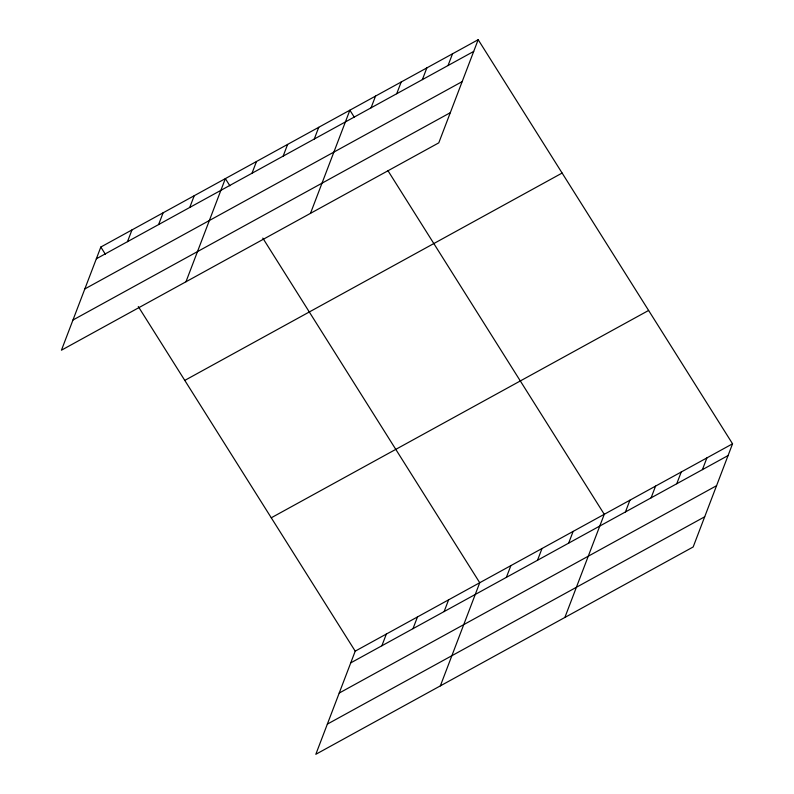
<?xml version="1.0" encoding="UTF-8"?>
<svg xmlns="http://www.w3.org/2000/svg" width="794" height="794" viewBox="0 0 794 794"><rect width="100%" height="100%" fill="white"/><g stroke="black" fill="none" stroke-linecap="round" stroke-linejoin="round"><path stroke-width="1.19" d="M478.177 39.7L100.828 247.033L61.446 350.194L438.784 142.851L478.177 39.7L732.554 443.806L693.172 546.967L315.823 754.3L355.216 651.149L732.554 443.806M127.487 241.664L131.963 229.932M158.611 224.563L163.098 212.822M189.746 207.452L194.222 195.721M185.965 281.771L225.357 178.61L229.873 185.796M252.006 173.241L256.482 161.51M283.14 156.14L287.617 144.409M314.265 139.029L318.751 127.298M310.484 213.348L349.876 110.197L354.402 117.373M371.056 107.825L375.542 96.094M396.712 93.732L401.198 82M422.378 79.628L426.854 67.897M448.034 65.535L452.52 53.803M381.864 645.78L386.35 634.039M412.999 628.669L417.475 616.938M444.124 611.569L448.61 599.827M440.352 685.877L479.735 582.727L262.804 238.111M506.383 577.357L510.87 565.616M537.518 560.246L542.004 548.515M568.653 543.146L573.129 531.414M564.871 617.454L604.264 514.304L387.978 170.72M625.444 511.941L629.92 500.21M651.1 497.838L655.576 486.107M676.756 483.745L681.242 472.013M702.422 469.641L706.898 457.91M96.352 258.775L473.69 51.431M84.829 288.937L462.177 81.603M72.959 320.022L450.307 112.688M184.784 380.395L562.122 173.052M271.27 517.787L648.609 310.454M350.73 662.881L728.078 455.548M339.217 693.053L716.555 485.71M327.346 724.128L704.685 516.795M100.828 247.033L105.354 254.219M138.285 306.534L355.216 651.149"/></g></svg>
